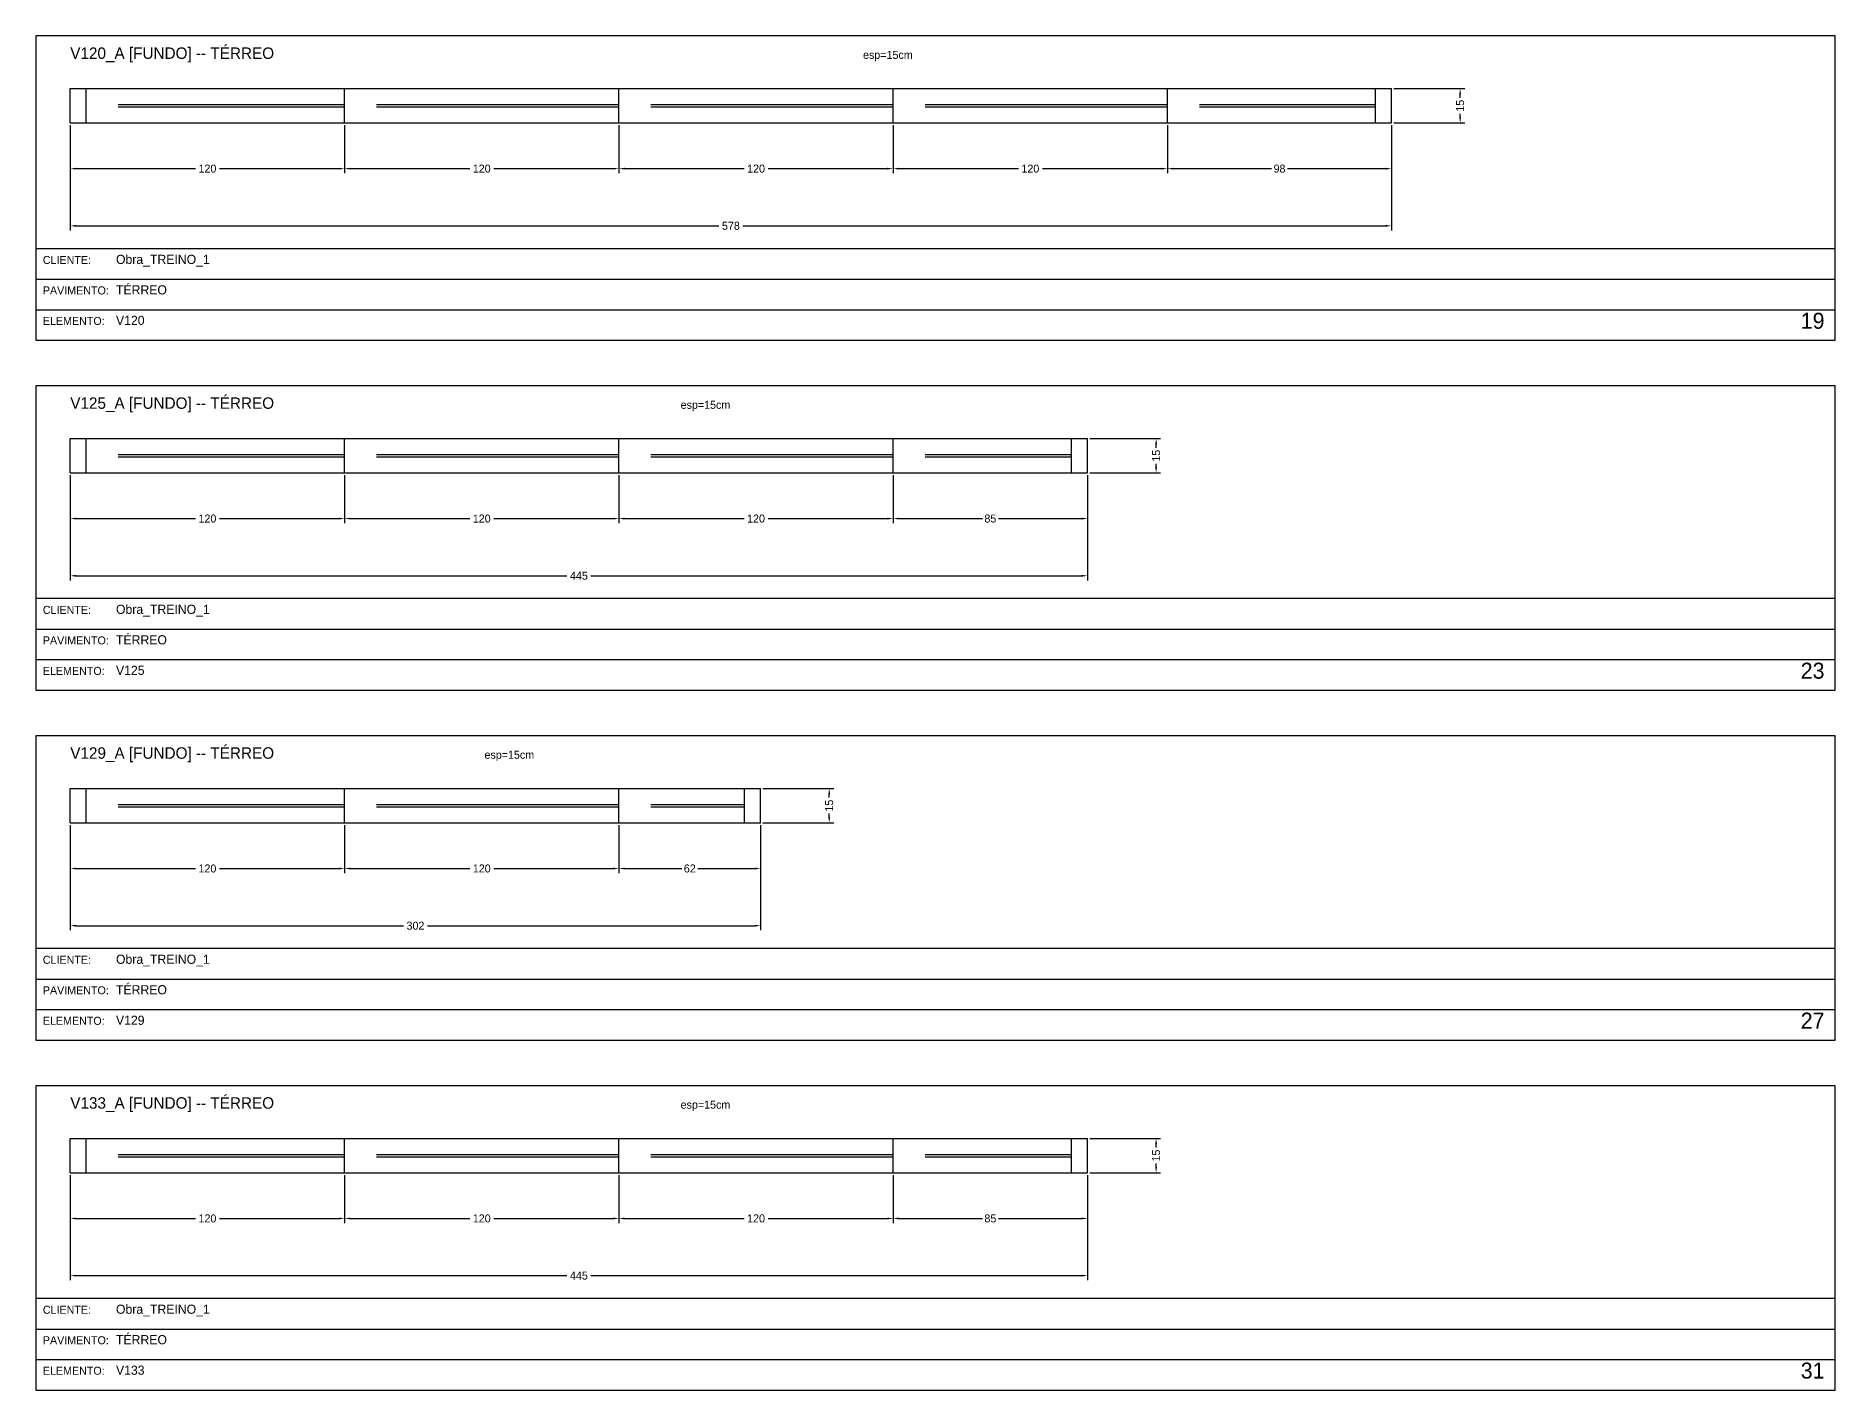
# Model space of a CAD drawing. Header units: metres. Extents: x 0 to 3208, y -1382 to -20.
# Drawn here: x 1614 to 2401, y -1224 to -632 of the extents above; entities that cross this region are included whole.
import ezdxf

# ---------------------------------------------------------------- set-up
doc = ezdxf.new("R2010")
doc.units = ezdxf.units.M
for name, color, linetype in [('BORDA_CELULA', 9, 'Continuous'), ('CARIMBO', 9, 'Continuous'), ('COTA', 241, 'Continuous'), ('NOMENCLATURA', 7, 'Continuous'), ('Painéis', 200, 'Continuous'), ('SARR_2.2x7', 40, 'Continuous')]:
    doc.layers.add(name, color=color, linetype=linetype)
doc.dimstyles.new('COTA', dxfattribs={"dimtxt": 3.5, "dimasz": 2.5, "dimexe": 2, "dimexo": 1, "dimgap": 0.9, "dimtad": 1, "dimdec": 0, "dimrnd": 1, "dimcen": 2.5, "dimclrd": 4, "dimclre": 4, "dimclrt": 4, "dimazin": 3, "dimtfac": 1, "dimtmove": 0, "dimatfit": 3})

# ---------------------------------------------------------------- blocks, each defined once
blk = doc.blocks.new('_CLOSEDFILLED')
at = {"color": 0, "linetype": 'BYBLOCK'}
blk.add_solid([(-1, 0.16), (0, 0), (-1, -0.16)], dxfattribs=at)
blk = doc.blocks.new('*D111')
at = {"color": 4}
for p, q in [((1629, -671), (1629, -692)), ((1749, -671), (1749, -692)), ((1631.5, -690), (1683.75, -690)), ((1694.25, -690), (1746.5, -690))]:
    blk.add_line(p, q, dxfattribs=at)
at = {"layer": 'Defpoints'}
for p in [(1629, -670), (1749, -670), (1629, -690)]:
    blk.add_point(p, dxfattribs=at)
at = {"layer": 'COTA', "color": 4, "xscale": 2.5, "yscale": 2.5, "rotation": 180}
blk.add_blockref('_CLOSEDFILLED', (1629, -690), dxfattribs=at)
at = {"layer": 'COTA', "color": 4, "xscale": 2.5, "yscale": 2.5}
blk.add_blockref('_CLOSEDFILLED', (1749, -690), dxfattribs=at)
at = {"layer": 'COTA', "color": 4, "insert": (1689, -690), "char_height": 3.5, "attachment_point": 5}
blk.add_mtext('120', dxfattribs=at)
blk = doc.blocks.new('*D112')
at = {"color": 4}
for p, q in [((1749, -671), (1749, -692)), ((1869, -671), (1869, -692)), ((1751.5, -690), (1803.75, -690)), ((1814.25, -690), (1866.5, -690))]:
    blk.add_line(p, q, dxfattribs=at)
at = {"layer": 'Defpoints'}
for p in [(1749, -670), (1869, -670), (1749, -690)]:
    blk.add_point(p, dxfattribs=at)
at = {"layer": 'COTA', "color": 4, "xscale": 2.5, "yscale": 2.5, "rotation": 180}
blk.add_blockref('_CLOSEDFILLED', (1749, -690), dxfattribs=at)
at = {"layer": 'COTA', "color": 4, "xscale": 2.5, "yscale": 2.5}
blk.add_blockref('_CLOSEDFILLED', (1869, -690), dxfattribs=at)
at = {"layer": 'COTA', "color": 4, "insert": (1809, -690), "char_height": 3.5, "attachment_point": 5}
blk.add_mtext('120', dxfattribs=at)
blk = doc.blocks.new('*D113')
at = {"color": 4}
for p, q in [((1869, -671), (1869, -692)), ((1989, -671), (1989, -692)), ((1871.5, -690), (1923.75, -690)), ((1934.25, -690), (1986.5, -690))]:
    blk.add_line(p, q, dxfattribs=at)
at = {"layer": 'Defpoints'}
for p in [(1869, -670), (1989, -670), (1869, -690)]:
    blk.add_point(p, dxfattribs=at)
at = {"layer": 'COTA', "color": 4, "xscale": 2.5, "yscale": 2.5, "rotation": 180}
blk.add_blockref('_CLOSEDFILLED', (1869, -690), dxfattribs=at)
at = {"layer": 'COTA', "color": 4, "xscale": 2.5, "yscale": 2.5}
blk.add_blockref('_CLOSEDFILLED', (1989, -690), dxfattribs=at)
at = {"layer": 'COTA', "color": 4, "insert": (1929, -690), "char_height": 3.5, "attachment_point": 5}
blk.add_mtext('120', dxfattribs=at)
blk = doc.blocks.new('*D114')
at = {"color": 4}
for p, q in [((1989, -671), (1989, -692)), ((2109, -671), (2109, -692)), ((1991.5, -690), (2043.75, -690)), ((2054.25, -690), (2106.5, -690))]:
    blk.add_line(p, q, dxfattribs=at)
at = {"layer": 'Defpoints'}
for p in [(1989, -670), (2109, -670), (1989, -690)]:
    blk.add_point(p, dxfattribs=at)
at = {"layer": 'COTA', "color": 4, "xscale": 2.5, "yscale": 2.5, "rotation": 180}
blk.add_blockref('_CLOSEDFILLED', (1989, -690), dxfattribs=at)
at = {"layer": 'COTA', "color": 4, "xscale": 2.5, "yscale": 2.5}
blk.add_blockref('_CLOSEDFILLED', (2109, -690), dxfattribs=at)
at = {"layer": 'COTA', "color": 4, "insert": (2049, -690), "char_height": 3.5, "attachment_point": 5}
blk.add_mtext('120', dxfattribs=at)
blk = doc.blocks.new('*D115')
at = {"color": 4}
for p, q in [((2109, -671), (2109, -692)), ((2207, -671), (2207, -692)), ((2111.5, -690), (2154.5, -690)), ((2161.5, -690), (2204.5, -690))]:
    blk.add_line(p, q, dxfattribs=at)
at = {"layer": 'Defpoints'}
for p in [(2109, -670), (2207, -670), (2109, -690)]:
    blk.add_point(p, dxfattribs=at)
at = {"layer": 'COTA', "color": 4, "xscale": 2.5, "yscale": 2.5, "rotation": 180}
blk.add_blockref('_CLOSEDFILLED', (2109, -690), dxfattribs=at)
at = {"layer": 'COTA', "color": 4, "xscale": 2.5, "yscale": 2.5}
blk.add_blockref('_CLOSEDFILLED', (2207, -690), dxfattribs=at)
at = {"layer": 'COTA', "color": 4, "insert": (2158, -690), "char_height": 3.5, "attachment_point": 5}
blk.add_mtext('98', dxfattribs=at)
blk = doc.blocks.new('*D116')
at = {"color": 4}
for p, q in [((1629, -671), (1629, -717)), ((2207, -671), (2207, -717)), ((1631.5, -715), (1912.75, -715)), ((1923.25, -715), (2204.5, -715))]:
    blk.add_line(p, q, dxfattribs=at)
at = {"layer": 'Defpoints'}
for p in [(1629, -670), (2207, -670), (1629, -715)]:
    blk.add_point(p, dxfattribs=at)
at = {"layer": 'COTA', "color": 4, "xscale": 2.5, "yscale": 2.5, "rotation": 180}
blk.add_blockref('_CLOSEDFILLED', (1629, -715), dxfattribs=at)
at = {"layer": 'COTA', "color": 4, "xscale": 2.5, "yscale": 2.5}
blk.add_blockref('_CLOSEDFILLED', (2207, -715), dxfattribs=at)
at = {"layer": 'COTA', "color": 4, "insert": (1918, -715), "char_height": 3.5, "attachment_point": 5}
blk.add_mtext('578', dxfattribs=at)
blk = doc.blocks.new('*D117')
at = {"color": 4}
for p, q in [((2208, -655), (2239, -655)), ((2237, -659), (2237, -657.5)), ((2237, -667.5), (2237, -666)), ((2208, -670), (2239, -670))]:
    blk.add_line(p, q, dxfattribs=at)
at = {"layer": 'Defpoints'}
for p in [(2207, -655), (2207, -670), (2237, -670)]:
    blk.add_point(p, dxfattribs=at)
at = {"layer": 'COTA', "color": 4, "xscale": 2.5, "yscale": 2.5}
for p, rotation in [((2237, -655), 90), ((2237, -670), 270)]:
    blk.add_blockref('_CLOSEDFILLED', p, dxfattribs=dict(at, rotation=rotation))
at = {"layer": 'COTA', "color": 4, "insert": (2237, -662.5), "char_height": 3.5, "attachment_point": 5, "rotation": 90}
blk.add_mtext('15', dxfattribs=at)
blk = doc.blocks.new('*D138')
at = {"color": 4}
for p, q in [((1629, -824), (1629, -845)), ((1749, -824), (1749, -845)), ((1631.5, -843), (1683.75, -843)), ((1694.25, -843), (1746.5, -843))]:
    blk.add_line(p, q, dxfattribs=at)
at = {"layer": 'Defpoints'}
for p in [(1629, -823), (1749, -823), (1629, -843)]:
    blk.add_point(p, dxfattribs=at)
at = {"layer": 'COTA', "color": 4, "xscale": 2.5, "yscale": 2.5, "rotation": 180}
blk.add_blockref('_CLOSEDFILLED', (1629, -843), dxfattribs=at)
at = {"layer": 'COTA', "color": 4, "xscale": 2.5, "yscale": 2.5}
blk.add_blockref('_CLOSEDFILLED', (1749, -843), dxfattribs=at)
at = {"layer": 'COTA', "color": 4, "insert": (1689, -843), "char_height": 3.5, "attachment_point": 5}
blk.add_mtext('120', dxfattribs=at)
blk = doc.blocks.new('*D139')
at = {"color": 4}
for p, q in [((1749, -824), (1749, -845)), ((1869, -824), (1869, -845)), ((1751.5, -843), (1803.75, -843)), ((1814.25, -843), (1866.5, -843))]:
    blk.add_line(p, q, dxfattribs=at)
at = {"layer": 'Defpoints'}
for p in [(1749, -823), (1869, -823), (1749, -843)]:
    blk.add_point(p, dxfattribs=at)
at = {"layer": 'COTA', "color": 4, "xscale": 2.5, "yscale": 2.5, "rotation": 180}
blk.add_blockref('_CLOSEDFILLED', (1749, -843), dxfattribs=at)
at = {"layer": 'COTA', "color": 4, "xscale": 2.5, "yscale": 2.5}
blk.add_blockref('_CLOSEDFILLED', (1869, -843), dxfattribs=at)
at = {"layer": 'COTA', "color": 4, "insert": (1809, -843), "char_height": 3.5, "attachment_point": 5}
blk.add_mtext('120', dxfattribs=at)
blk = doc.blocks.new('*D140')
at = {"color": 4}
for p, q in [((1869, -824), (1869, -845)), ((1989, -824), (1989, -845)), ((1871.5, -843), (1923.75, -843)), ((1934.25, -843), (1986.5, -843))]:
    blk.add_line(p, q, dxfattribs=at)
at = {"layer": 'Defpoints'}
for p in [(1869, -823), (1989, -823), (1869, -843)]:
    blk.add_point(p, dxfattribs=at)
at = {"layer": 'COTA', "color": 4, "xscale": 2.5, "yscale": 2.5, "rotation": 180}
blk.add_blockref('_CLOSEDFILLED', (1869, -843), dxfattribs=at)
at = {"layer": 'COTA', "color": 4, "xscale": 2.5, "yscale": 2.5}
blk.add_blockref('_CLOSEDFILLED', (1989, -843), dxfattribs=at)
at = {"layer": 'COTA', "color": 4, "insert": (1929, -843), "char_height": 3.5, "attachment_point": 5}
blk.add_mtext('120', dxfattribs=at)
blk = doc.blocks.new('*D141')
at = {"color": 4}
for p, q in [((1989, -824), (1989, -845)), ((2074, -824), (2074, -845)), ((1991.5, -843), (2028, -843)), ((2035, -843), (2071.5, -843))]:
    blk.add_line(p, q, dxfattribs=at)
at = {"layer": 'Defpoints'}
for p in [(1989, -823), (2074, -823), (1989, -843)]:
    blk.add_point(p, dxfattribs=at)
at = {"layer": 'COTA', "color": 4, "xscale": 2.5, "yscale": 2.5, "rotation": 180}
blk.add_blockref('_CLOSEDFILLED', (1989, -843), dxfattribs=at)
at = {"layer": 'COTA', "color": 4, "xscale": 2.5, "yscale": 2.5}
blk.add_blockref('_CLOSEDFILLED', (2074, -843), dxfattribs=at)
at = {"layer": 'COTA', "color": 4, "insert": (2031.5, -843), "char_height": 3.5, "attachment_point": 5}
blk.add_mtext('85', dxfattribs=at)
blk = doc.blocks.new('*D142')
at = {"color": 4}
for p, q in [((1629, -824), (1629, -870)), ((2074, -824), (2074, -870)), ((1631.5, -868), (1846.25, -868)), ((1856.75, -868), (2071.5, -868))]:
    blk.add_line(p, q, dxfattribs=at)
at = {"layer": 'Defpoints'}
for p in [(1629, -823), (2074, -823), (1629, -868)]:
    blk.add_point(p, dxfattribs=at)
at = {"layer": 'COTA', "color": 4, "xscale": 2.5, "yscale": 2.5, "rotation": 180}
blk.add_blockref('_CLOSEDFILLED', (1629, -868), dxfattribs=at)
at = {"layer": 'COTA', "color": 4, "xscale": 2.5, "yscale": 2.5}
blk.add_blockref('_CLOSEDFILLED', (2074, -868), dxfattribs=at)
at = {"layer": 'COTA', "color": 4, "insert": (1851.5, -868), "char_height": 3.5, "attachment_point": 5}
blk.add_mtext('445', dxfattribs=at)
blk = doc.blocks.new('*D143')
at = {"color": 4}
for p, q in [((2075, -808), (2106, -808)), ((2104, -812), (2104, -810.5)), ((2075, -823), (2106, -823)), ((2104, -820.5), (2104, -819))]:
    blk.add_line(p, q, dxfattribs=at)
at = {"layer": 'Defpoints'}
for p in [(2074, -808), (2074, -823), (2104, -823)]:
    blk.add_point(p, dxfattribs=at)
at = {"layer": 'COTA', "color": 4, "xscale": 2.5, "yscale": 2.5}
for p, rotation in [((2104, -808), 90), ((2104, -823), 270)]:
    blk.add_blockref('_CLOSEDFILLED', p, dxfattribs=dict(at, rotation=rotation))
at = {"layer": 'COTA', "color": 4, "insert": (2104, -815.5), "char_height": 3.5, "attachment_point": 5, "rotation": 90}
blk.add_mtext('15', dxfattribs=at)
blk = doc.blocks.new('*D164')
at = {"color": 4}
for p, q in [((1629, -977), (1629, -998)), ((1749, -977), (1749, -998)), ((1631.5, -996), (1683.75, -996)), ((1694.25, -996), (1746.5, -996))]:
    blk.add_line(p, q, dxfattribs=at)
at = {"layer": 'Defpoints'}
for p in [(1629, -976), (1749, -976), (1629, -996)]:
    blk.add_point(p, dxfattribs=at)
at = {"layer": 'COTA', "color": 4, "xscale": 2.5, "yscale": 2.5, "rotation": 180}
blk.add_blockref('_CLOSEDFILLED', (1629, -996), dxfattribs=at)
at = {"layer": 'COTA', "color": 4, "xscale": 2.5, "yscale": 2.5}
blk.add_blockref('_CLOSEDFILLED', (1749, -996), dxfattribs=at)
at = {"layer": 'COTA', "color": 4, "insert": (1689, -996), "char_height": 3.5, "attachment_point": 5}
blk.add_mtext('120', dxfattribs=at)
blk = doc.blocks.new('*D165')
at = {"color": 4}
for p, q in [((1749, -977), (1749, -998)), ((1869, -977), (1869, -998)), ((1751.5, -996), (1803.75, -996)), ((1814.25, -996), (1866.5, -996))]:
    blk.add_line(p, q, dxfattribs=at)
at = {"layer": 'Defpoints'}
for p in [(1749, -976), (1869, -976), (1749, -996)]:
    blk.add_point(p, dxfattribs=at)
at = {"layer": 'COTA', "color": 4, "xscale": 2.5, "yscale": 2.5, "rotation": 180}
blk.add_blockref('_CLOSEDFILLED', (1749, -996), dxfattribs=at)
at = {"layer": 'COTA', "color": 4, "xscale": 2.5, "yscale": 2.5}
blk.add_blockref('_CLOSEDFILLED', (1869, -996), dxfattribs=at)
at = {"layer": 'COTA', "color": 4, "insert": (1809, -996), "char_height": 3.5, "attachment_point": 5}
blk.add_mtext('120', dxfattribs=at)
blk = doc.blocks.new('*D166')
at = {"color": 4}
for p, q in [((1869, -977), (1869, -998)), ((1931, -977), (1931, -998)), ((1871.5, -996), (1896.5, -996)), ((1903.5, -996), (1928.5, -996))]:
    blk.add_line(p, q, dxfattribs=at)
at = {"layer": 'Defpoints'}
for p in [(1869, -976), (1931, -976), (1869, -996)]:
    blk.add_point(p, dxfattribs=at)
at = {"layer": 'COTA', "color": 4, "xscale": 2.5, "yscale": 2.5, "rotation": 180}
blk.add_blockref('_CLOSEDFILLED', (1869, -996), dxfattribs=at)
at = {"layer": 'COTA', "color": 4, "xscale": 2.5, "yscale": 2.5}
blk.add_blockref('_CLOSEDFILLED', (1931, -996), dxfattribs=at)
at = {"layer": 'COTA', "color": 4, "insert": (1900, -996), "char_height": 3.5, "attachment_point": 5}
blk.add_mtext('62', dxfattribs=at)
blk = doc.blocks.new('*D167')
at = {"color": 4}
for p, q in [((1629, -977), (1629, -1023)), ((1931, -977), (1931, -1023)), ((1631.5, -1021), (1774.75, -1021)), ((1785.25, -1021), (1928.5, -1021))]:
    blk.add_line(p, q, dxfattribs=at)
at = {"layer": 'Defpoints'}
for p in [(1629, -976), (1931, -976), (1629, -1021)]:
    blk.add_point(p, dxfattribs=at)
at = {"layer": 'COTA', "color": 4, "xscale": 2.5, "yscale": 2.5, "rotation": 180}
blk.add_blockref('_CLOSEDFILLED', (1629, -1021), dxfattribs=at)
at = {"layer": 'COTA', "color": 4, "xscale": 2.5, "yscale": 2.5}
blk.add_blockref('_CLOSEDFILLED', (1931, -1021), dxfattribs=at)
at = {"layer": 'COTA', "color": 4, "insert": (1780, -1021), "char_height": 3.5, "attachment_point": 5}
blk.add_mtext('302', dxfattribs=at)
blk = doc.blocks.new('*D168')
at = {"color": 4}
for p, q in [((1932, -961), (1963, -961)), ((1961, -965), (1961, -963.5)), ((1961, -973.5), (1961, -972)), ((1932, -976), (1963, -976))]:
    blk.add_line(p, q, dxfattribs=at)
at = {"layer": 'Defpoints'}
for p in [(1931, -961), (1931, -976), (1961, -976)]:
    blk.add_point(p, dxfattribs=at)
at = {"layer": 'COTA', "color": 4, "xscale": 2.5, "yscale": 2.5}
for p, rotation in [((1961, -961), 90), ((1961, -976), 270)]:
    blk.add_blockref('_CLOSEDFILLED', p, dxfattribs=dict(at, rotation=rotation))
at = {"layer": 'COTA', "color": 4, "insert": (1961, -968.5), "char_height": 3.5, "attachment_point": 5, "rotation": 90}
blk.add_mtext('15', dxfattribs=at)
blk = doc.blocks.new('*D185')
at = {"color": 4}
for p, q in [((1629, -1130), (1629, -1151)), ((1749, -1130), (1749, -1151)), ((1631.5, -1149), (1683.75, -1149)), ((1694.25, -1149), (1746.5, -1149))]:
    blk.add_line(p, q, dxfattribs=at)
at = {"layer": 'Defpoints'}
for p in [(1629, -1129), (1749, -1129), (1629, -1149)]:
    blk.add_point(p, dxfattribs=at)
at = {"layer": 'COTA', "color": 4, "xscale": 2.5, "yscale": 2.5, "rotation": 180}
blk.add_blockref('_CLOSEDFILLED', (1629, -1149), dxfattribs=at)
at = {"layer": 'COTA', "color": 4, "xscale": 2.5, "yscale": 2.5}
blk.add_blockref('_CLOSEDFILLED', (1749, -1149), dxfattribs=at)
at = {"layer": 'COTA', "color": 4, "insert": (1689, -1149), "char_height": 3.5, "attachment_point": 5}
blk.add_mtext('120', dxfattribs=at)
blk = doc.blocks.new('*D186')
at = {"color": 4}
for p, q in [((1749, -1130), (1749, -1151)), ((1869, -1130), (1869, -1151)), ((1751.5, -1149), (1803.75, -1149)), ((1814.25, -1149), (1866.5, -1149))]:
    blk.add_line(p, q, dxfattribs=at)
at = {"layer": 'Defpoints'}
for p in [(1749, -1129), (1869, -1129), (1749, -1149)]:
    blk.add_point(p, dxfattribs=at)
at = {"layer": 'COTA', "color": 4, "xscale": 2.5, "yscale": 2.5, "rotation": 180}
blk.add_blockref('_CLOSEDFILLED', (1749, -1149), dxfattribs=at)
at = {"layer": 'COTA', "color": 4, "xscale": 2.5, "yscale": 2.5}
blk.add_blockref('_CLOSEDFILLED', (1869, -1149), dxfattribs=at)
at = {"layer": 'COTA', "color": 4, "insert": (1809, -1149), "char_height": 3.5, "attachment_point": 5}
blk.add_mtext('120', dxfattribs=at)
blk = doc.blocks.new('*D187')
at = {"color": 4}
for p, q in [((1869, -1130), (1869, -1151)), ((1989, -1130), (1989, -1151)), ((1871.5, -1149), (1923.75, -1149)), ((1934.25, -1149), (1986.5, -1149))]:
    blk.add_line(p, q, dxfattribs=at)
at = {"layer": 'Defpoints'}
for p in [(1869, -1129), (1989, -1129), (1869, -1149)]:
    blk.add_point(p, dxfattribs=at)
at = {"layer": 'COTA', "color": 4, "xscale": 2.5, "yscale": 2.5, "rotation": 180}
blk.add_blockref('_CLOSEDFILLED', (1869, -1149), dxfattribs=at)
at = {"layer": 'COTA', "color": 4, "xscale": 2.5, "yscale": 2.5}
blk.add_blockref('_CLOSEDFILLED', (1989, -1149), dxfattribs=at)
at = {"layer": 'COTA', "color": 4, "insert": (1929, -1149), "char_height": 3.5, "attachment_point": 5}
blk.add_mtext('120', dxfattribs=at)
blk = doc.blocks.new('*D188')
at = {"color": 4}
for p, q in [((1989, -1130), (1989, -1151)), ((2074, -1130), (2074, -1151)), ((1991.5, -1149), (2028, -1149)), ((2035, -1149), (2071.5, -1149))]:
    blk.add_line(p, q, dxfattribs=at)
at = {"layer": 'Defpoints'}
for p in [(1989, -1129), (2074, -1129), (1989, -1149)]:
    blk.add_point(p, dxfattribs=at)
at = {"layer": 'COTA', "color": 4, "xscale": 2.5, "yscale": 2.5, "rotation": 180}
blk.add_blockref('_CLOSEDFILLED', (1989, -1149), dxfattribs=at)
at = {"layer": 'COTA', "color": 4, "xscale": 2.5, "yscale": 2.5}
blk.add_blockref('_CLOSEDFILLED', (2074, -1149), dxfattribs=at)
at = {"layer": 'COTA', "color": 4, "insert": (2031.5, -1149), "char_height": 3.5, "attachment_point": 5}
blk.add_mtext('85', dxfattribs=at)
blk = doc.blocks.new('*D189')
at = {"color": 4}
for p, q in [((1629, -1130), (1629, -1176)), ((2074, -1130), (2074, -1176)), ((1631.5, -1174), (1846.25, -1174)), ((1856.75, -1174), (2071.5, -1174))]:
    blk.add_line(p, q, dxfattribs=at)
at = {"layer": 'Defpoints'}
for p in [(1629, -1129), (2074, -1129), (1629, -1174)]:
    blk.add_point(p, dxfattribs=at)
at = {"layer": 'COTA', "color": 4, "xscale": 2.5, "yscale": 2.5, "rotation": 180}
blk.add_blockref('_CLOSEDFILLED', (1629, -1174), dxfattribs=at)
at = {"layer": 'COTA', "color": 4, "xscale": 2.5, "yscale": 2.5}
blk.add_blockref('_CLOSEDFILLED', (2074, -1174), dxfattribs=at)
at = {"layer": 'COTA', "color": 4, "insert": (1851.5, -1174), "char_height": 3.5, "attachment_point": 5}
blk.add_mtext('445', dxfattribs=at)
blk = doc.blocks.new('*D190')
at = {"color": 4}
for p, q in [((2075, -1114), (2106, -1114)), ((2104, -1118), (2104, -1116.5)), ((2104, -1126.5), (2104, -1125)), ((2075, -1129), (2106, -1129))]:
    blk.add_line(p, q, dxfattribs=at)
at = {"layer": 'Defpoints'}
for p in [(2074, -1114), (2074, -1129), (2104, -1129)]:
    blk.add_point(p, dxfattribs=at)
at = {"layer": 'COTA', "color": 4, "xscale": 2.5, "yscale": 2.5}
for p, rotation in [((2104, -1114), 90), ((2104, -1129), 270)]:
    blk.add_blockref('_CLOSEDFILLED', p, dxfattribs=dict(at, rotation=rotation))
at = {"layer": 'COTA', "color": 4, "insert": (2104, -1121.5), "char_height": 3.5, "attachment_point": 5, "rotation": 90}
blk.add_mtext('15', dxfattribs=at)

msp = doc.modelspace()

# ---------------------------------------------------------------- linework, layer by layer
at = {"layer": 'BORDA_CELULA'}
for points in [[(1614, -765), (2401, -765), (2401, -632), (1614, -632)], [(1614, -765), (2401, -765), (2401, -725), (1614, -725)], [(1614, -918), (2401, -918), (2401, -785), (1614, -785)], [(1614, -918), (2401, -918), (2401, -878), (1614, -878)], [(1614, -1071), (2401, -1071), (2401, -938), (1614, -938)], [(1614, -1071), (2401, -1071), (2401, -1031), (1614, -1031)], [(1614, -1224), (2401, -1224), (2401, -1091), (1614, -1091)], [(1614, -1224), (2401, -1224), (2401, -1184), (1614, -1184)]]:
    msp.add_lwpolyline(points, close=True, dxfattribs=at)
at = {"layer": 'CARIMBO'}
for p, q in [((1614, -738.33), (2401, -738.33)), ((1614, -751.67), (2401, -751.67)), ((1614, -765), (2401, -765)), ((1614, -891.33), (2401, -891.33)), ((1614, -904.67), (2401, -904.67)), ((1614, -918), (2401, -918)), ((1614, -1044.33), (2401, -1044.33)), ((1614, -1057.67), (2401, -1057.67)), ((1614, -1071), (2401, -1071)), ((1614, -1197.33), (2401, -1197.33)), ((1614, -1210.67), (2401, -1210.67)), ((1614, -1224), (2401, -1224))]:
    msp.add_line(p, q, dxfattribs=at)
at = {"layer": 'Painéis'}
for points in [[(1629, -670), (1629, -655)], [(1629, -655), (1749, -655)], [(1749, -655), (1869, -655)], [(1749, -670), (1749, -655)], [(1869, -655), (1989, -655)], [(1869, -670), (1869, -655)], [(1989, -655), (2109, -655)], [(1989, -670), (1989, -655)], [(2109, -655), (2207, -655)], [(2109, -670), (2109, -655)], [(2207, -670), (2207, -655)], [(1629, -670), (1749, -670)], [(1749, -670), (1869, -670)], [(1869, -670), (1989, -670)], [(1989, -670), (2109, -670)], [(2109, -670), (2207, -670)], [(1629, -823), (1629, -808)], [(1629, -808), (1749, -808)], [(1749, -808), (1869, -808)], [(1749, -823), (1749, -808)], [(1869, -808), (1989, -808)], [(1869, -823), (1869, -808)], [(1989, -808), (2074, -808)], [(1989, -823), (1989, -808)], [(2074, -823), (2074, -808)], [(1629, -823), (1749, -823)], [(1749, -823), (1869, -823)], [(1869, -823), (1989, -823)], [(1989, -823), (2074, -823)], [(1629, -976), (1629, -961)], [(1629, -961), (1749, -961)], [(1749, -961), (1869, -961)], [(1749, -976), (1749, -961)], [(1869, -961), (1931, -961)], [(1869, -976), (1869, -961)], [(1931, -976), (1931, -961)], [(1629, -976), (1749, -976)], [(1749, -976), (1869, -976)], [(1869, -976), (1931, -976)], [(1629, -1129), (1629, -1114)], [(1629, -1114), (1749, -1114)], [(1749, -1114), (1869, -1114)], [(1749, -1129), (1749, -1114)], [(1869, -1114), (1989, -1114)], [(1869, -1129), (1869, -1114)], [(1989, -1114), (2074, -1114)], [(1989, -1129), (1989, -1114)], [(2074, -1129), (2074, -1114)], [(1629, -1129), (1749, -1129)], [(1749, -1129), (1869, -1129)], [(1869, -1129), (1989, -1129)], [(1989, -1129), (2074, -1129)]]:
    msp.add_lwpolyline(points, dxfattribs=at)
at = {"layer": 'SARR_2.2x7'}
for points in [[(1636, -670), (1636, -655)], [(2200, -670), (2200, -655)], [(1650, -662), (1749, -662)], [(1650, -663), (1749, -663)], [(1763, -662), (1869, -662)], [(1763, -663), (1869, -663)], [(1883, -662), (1989, -662)], [(1883, -663), (1989, -663)], [(2003, -662), (2109, -662)], [(2003, -663), (2109, -663)], [(2123, -662), (2200, -662)], [(2123, -663), (2200, -663)], [(1636, -823), (1636, -808)], [(2067, -823), (2067, -808)], [(1650, -815), (1749, -815)], [(1650, -816), (1749, -816)], [(1763, -815), (1869, -815)], [(1763, -816), (1869, -816)], [(1883, -815), (1989, -815)], [(1883, -816), (1989, -816)], [(2003, -815), (2067, -815)], [(2003, -816), (2067, -816)], [(1636, -976), (1636, -961)], [(1650, -968), (1749, -968)], [(1763, -968), (1869, -968)], [(1883, -968), (1924, -968)], [(1924, -976), (1924, -961)], [(1650, -969), (1749, -969)], [(1763, -969), (1869, -969)], [(1883, -969), (1924, -969)], [(1636, -1129), (1636, -1114)], [(2067, -1129), (2067, -1114)], [(1650, -1121), (1749, -1121)], [(1650, -1122), (1749, -1122)], [(1763, -1121), (1869, -1121)], [(1763, -1122), (1869, -1122)], [(1883, -1121), (1989, -1121)], [(1883, -1122), (1989, -1122)], [(2003, -1121), (2067, -1121)], [(2003, -1122), (2067, -1122)]]:
    msp.add_lwpolyline(points, dxfattribs=at)

# ---------------------------------------------------------------- texts
at = {"layer": 'CARIMBO', "color": 9}
for s, p in [('CLIENTE:', (1617, -731.67)), ('PAVIMENTO:', (1617, -745)), ('ELEMENTO:', (1617, -758.33)), ('CLIENTE:', (1617, -884.67)), ('PAVIMENTO:', (1617, -898)), ('ELEMENTO:', (1617, -911.33)), ('CLIENTE:', (1617, -1037.67)), ('PAVIMENTO:', (1617, -1051)), ('ELEMENTO:', (1617, -1064.33)), ('CLIENTE:', (1617, -1190.67)), ('PAVIMENTO:', (1617, -1204)), ('ELEMENTO:', (1617, -1217.33))]:
    msp.add_text(s, height=3.5, dxfattribs=at).set_placement(p)
at = {"layer": 'CARIMBO', "color": 2}
for s, p in [('Obra_TREINO_1', (1649, -731.67)), ('TÉRREO', (1649, -745)), ('V120', (1649, -758.33)), ('Obra_TREINO_1', (1649, -884.67)), ('TÉRREO', (1649, -898)), ('V125', (1649, -911.33)), ('Obra_TREINO_1', (1649, -1037.67)), ('TÉRREO', (1649, -1051)), ('V129', (1649, -1064.33)), ('Obra_TREINO_1', (1649, -1190.67)), ('TÉRREO', (1649, -1204)), ('V133', (1649, -1217.33))]:
    msp.add_text(s, height=4, dxfattribs=at).set_placement(p)
at = {"layer": 'CARIMBO', "color": 3}
for s, p in [('19', (2386, -760)), ('23', (2386, -913)), ('27', (2386, -1066)), ('31', (2386, -1219))]:
    msp.add_text(s, height=7, dxfattribs=at).set_placement(p)
at = {"layer": 'COTA'}
for p in [(1975.8, -642), (1896, -795), (1810.2, -948), (1896, -1101)]:
    msp.add_text('esp=15cm', height=3.5, dxfattribs=at).set_placement(p)
at = {"layer": 'NOMENCLATURA'}
for s, p in [('V120_A [FUNDO] -- TÉRREO', (1629, -642)), ('V125_A [FUNDO] -- TÉRREO', (1629, -795)), ('V129_A [FUNDO] -- TÉRREO', (1629, -948)), ('V133_A [FUNDO] -- TÉRREO', (1629, -1101))]:
    msp.add_text(s, height=5, dxfattribs=at).set_placement(p)

# ---------------------------------------------------------------- dimensions: what is measured, and where the dimension line sits
at = {"layer": 'COTA'}
for base, p1, p2, picture, middle in [((2237, -670), (2207, -670), (2207, -655), '*D117', (2237, -662.5)), ((2104, -823), (2074, -823), (2074, -808), '*D143', (2104, -815.5)), ((1961, -976), (1931, -976), (1931, -961), '*D168', (1961, -968.5)), ((2104, -1129), (2074, -1129), (2074, -1114), '*D190', (2104, -1121.5))]:
    dim = msp.add_linear_dim(base=base, p1=p1, p2=p2, angle=90, dimstyle='COTA', dxfattribs=at)
    dim.commit()
    dim.dimension.update_dxf_attribs({"geometry": picture, "text_midpoint": middle})
for base, p1, p2, picture, middle in [((1629, -690), (1629, -670), (1749, -670), '*D111', (1689, -690)), ((1629, -715), (1629, -670), (2207, -670), '*D116', (1918, -715)), ((1749, -690), (1749, -670), (1869, -670), '*D112', (1809, -690)), ((1869, -690), (1869, -670), (1989, -670), '*D113', (1929, -690)), ((1989, -690), (1989, -670), (2109, -670), '*D114', (2049, -690)), ((2109, -690), (2109, -670), (2207, -670), '*D115', (2158, -690)), ((1629, -843), (1629, -823), (1749, -823), '*D138', (1689, -843)), ((1629, -868), (1629, -823), (2074, -823), '*D142', (1851.5, -868)), ((1749, -843), (1749, -823), (1869, -823), '*D139', (1809, -843)), ((1869, -843), (1869, -823), (1989, -823), '*D140', (1929, -843)), ((1989, -843), (1989, -823), (2074, -823), '*D141', (2031.5, -843)), ((1629, -996), (1629, -976), (1749, -976), '*D164', (1689, -996)), ((1629, -1021), (1629, -976), (1931, -976), '*D167', (1780, -1021)), ((1749, -996), (1749, -976), (1869, -976), '*D165', (1809, -996)), ((1869, -996), (1869, -976), (1931, -976), '*D166', (1900, -996)), ((1629, -1149), (1629, -1129), (1749, -1129), '*D185', (1689, -1149)), ((1629, -1174), (1629, -1129), (2074, -1129), '*D189', (1851.5, -1174)), ((1749, -1149), (1749, -1129), (1869, -1129), '*D186', (1809, -1149)), ((1869, -1149), (1869, -1129), (1989, -1129), '*D187', (1929, -1149)), ((1989, -1149), (1989, -1129), (2074, -1129), '*D188', (2031.5, -1149))]:
    dim = msp.add_linear_dim(base=base, p1=p1, p2=p2, dimstyle='COTA', dxfattribs=at)
    dim.commit()
    dim.dimension.update_dxf_attribs({"geometry": picture, "text_midpoint": middle})

doc.saveas('drawing.dxf')
